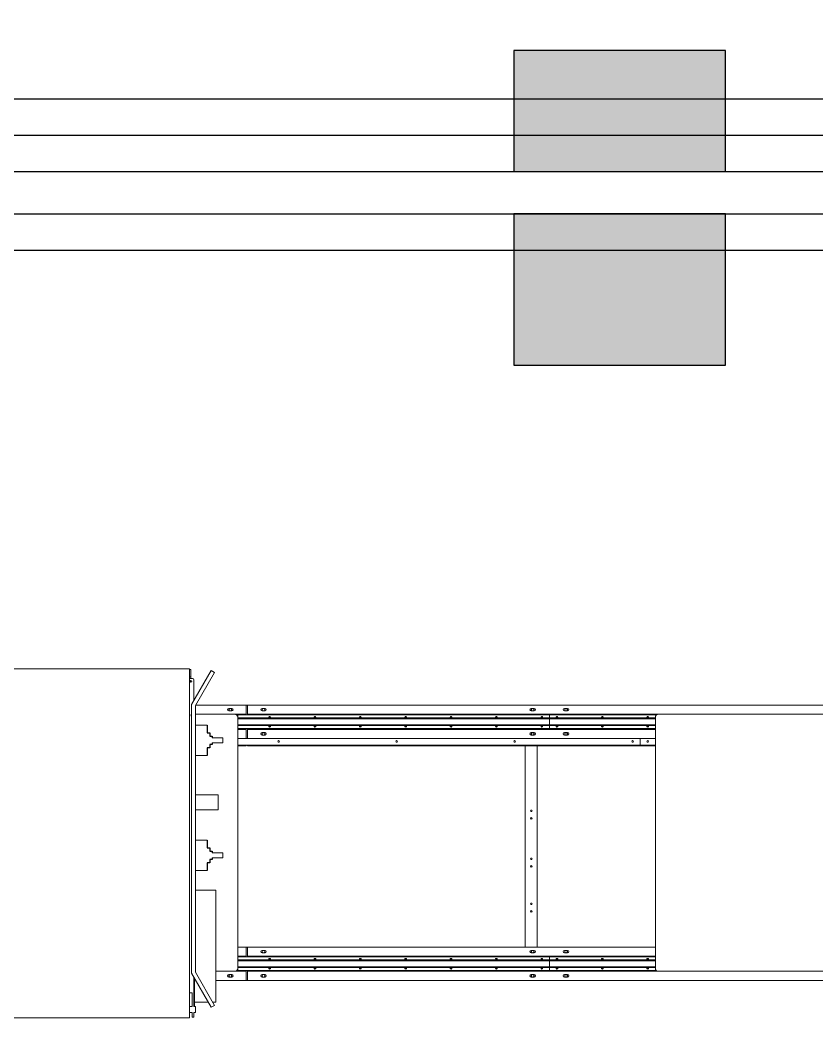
# Model space of a CAD drawing. Header units: inches. Extents: x -26985 to 86262, y -10753 to 149570.
# Drawn here: x -2550 to 83, y 136572 to 139917 of the extents above; entities that cross this region are included whole.
import ezdxf

# ---------------------------------------------------------------- set-up
doc = ezdxf.new("R2010")
doc.units = ezdxf.units.IN
doc.header["$MEASUREMENT"] = 0
doc.layers.add('COLUMN', color=6, linetype='Continuous')
doc.layers.add('雨水管', color=7, linetype='Continuous')

# ---------------------------------------------------------------- blocks, each defined once
blk = doc.blocks.new('柱左')
at = {"layer": '雨水管'}
h = blk.add_hatch(color=256, dxfattribs=at)
h.paths.add_polyline_path([(119851.4, -279.2), (119251.4, -279.2), (119251.4, -879.2), (119851.4, -879.2)])
h.paths.add_polyline_path([(127801.4, -279.2), (127301.4, -279.2), (127301.4, -879.2), (127801.4, -879.2)])
h.paths.add_polyline_path([(135851.4, -279.2), (135251.4, -279.2), (135251.4, -879.2), (135851.4, -879.2)])
h.paths.add_polyline_path([(144851.4, -279.2), (144251.4, -279.2), (144251.4, -879.2), (144851.4, -879.2)])
h.paths.add_polyline_path([(152841.4, -279.2), (152341.4, -279.2), (152341.4, -879.2), (152841.4, -879.2)])
h.paths.add_polyline_path([(153381.4, -279.2), (152981.4, -279.2), (152981.4, -879.2), (153381.4, -879.2)])
h.paths.add_polyline_path([(152841.4, -9049.2), (152341.4, -9049.2), (152341.4, -9749.2), (152841.4, -9749.2)])
h.paths.add_polyline_path([(153381.4, -9049.2), (152981.4, -9049.2), (152981.4, -9749.2), (153381.4, -9749.2)])
h.paths.add_polyline_path([(144851.4, -9049.2), (144251.4, -9049.2), (144251.4, -9749.2), (144851.4, -9749.2)])
h.paths.add_polyline_path([(135251.4, -9049.2), (135251.4, -9749.2), (135851.4, -9749.2), (135851.4, -9049.2)])
h.paths.add_polyline_path([(127301.4, -9749.2), (127801.4, -9749.2), (127801.4, -9049.2), (127301.4, -9049.2)])
h.paths.add_polyline_path([(119851.4, -9049.2), (119251.4, -9049.2), (119251.4, -9749.2), (119851.4, -9749.2)])
h.paths.add_polyline_path([(119251.4, -22749.2), (119851.4, -22749.2), (119851.4, -22049.2), (119251.4, -22049.2)])
h.paths.add_polyline_path([(127801.4, -22049.2), (127301.4, -22049.2), (127301.4, -22749.2), (127801.4, -22749.2)])
h.paths.add_polyline_path([(135251.4, -22749.2), (135851.4, -22749.2), (135851.4, -22049.2), (135251.4, -22049.2)])
h.paths.add_polyline_path([(144251.4, -22749.2), (144851.4, -22749.2), (144851.4, -22049.2), (144251.4, -22049.2)])
h.paths.add_polyline_path([(153481.4, -22049.2), (152981.4, -22049.2), (152981.4, -22749.2), (153481.4, -22749.2)])
h.paths.add_polyline_path([(152341.4, -22749.2), (152841.4, -22749.2), (152841.4, -22049.2), (152341.4, -22049.2)])
h.paths.add_polyline_path([(152981.4, -32699.2), (153481.4, -32699.2), (153481.4, -32099.2), (152981.4, -32099.2)])
h.paths.add_polyline_path([(152341.4, -32699.2), (152841.4, -32699.2), (152841.4, -32099.2), (152341.4, -32099.2)])
h.paths.add_polyline_path([(144251.4, -32099.2), (144251.4, -32699.2), (144851.4, -32699.2), (144851.4, -32099.2)])
h.paths.add_polyline_path([(135251.4, -32099.2), (135251.4, -32699.2), (135851.4, -32699.2), (135851.4, -32099.2)])
h.paths.add_polyline_path([(127801.4, -32099.2), (127301.4, -32099.2), (127301.4, -32699.2), (127801.4, -32699.2)])
h.paths.add_polyline_path([(119851.4, -32099.2), (119251.4, -32099.2), (119251.4, -32699.2), (119851.4, -32699.2)])
h.paths.add_polyline_path([(119251.4, -42699.2), (119851.4, -42699.2), (119851.4, -42099.2), (119251.4, -42099.2)])
h.paths.add_polyline_path([(127301.4, -42099.2), (127301.4, -42699.2), (127801.4, -42699.2), (127801.4, -42099.2)])
h.paths.add_polyline_path([(135851.4, -42099.2), (135251.4, -42099.2), (135251.4, -42699.2), (135851.4, -42699.2)])
h.paths.add_polyline_path([(144251.4, -42699.2), (144851.4, -42699.2), (144851.4, -42099.2), (144251.4, -42099.2)])
h.paths.add_polyline_path([(152981.4, -42699.2), (153481.4, -42699.2), (153481.4, -42099.2), (152981.4, -42099.2)])
h.paths.add_polyline_path([(152841.4, -42699.2), (152841.4, -42099.2), (152341.4, -42099.2), (152341.4, -42699.2)])
at = {"layer": 'COLUMN'}
for points in [[(152841.4, -9049.2), (152341.4, -9049.2), (152341.4, -9749.2), (152841.4, -9749.2)], [(153381.4, -9049.2), (152981.4, -9049.2), (152981.4, -9749.2), (153381.4, -9749.2)]]:
    blk.add_lwpolyline(points, close=True, dxfattribs=at)

msp = doc.modelspace()

# ---------------------------------------------------------------- linework, layer by layer
at = {"color": 0, "linetype": 'Continuous', "lineweight": -3}
for p, q in [((-9688.6, 139656.9), (73931.4, 139656.9)), ((-9568.6, 139416.9), (73931.4, 139416.9)), ((-9568.6, 139276.9), (73931.4, 139276.9))]:
    msp.add_line(p, q, dxfattribs=at)
at = {"color": 1, "linetype": 'Continuous', "lineweight": -3}
for p, q in [((-9568.6, 139536.9), (73931.4, 139536.9)), ((-9568.6, 139156.9), (73931.4, 139156.9))]:
    msp.add_line(p, q, dxfattribs=at)
at = {"color": 0, "linetype": 'Continuous', "lineweight": 0}
for p, q in [((-1990.6, 137772.8), (-2610.6, 137772.8)), ((-1990.6, 137772.8), (-1990.6, 137760.8)), ((-1985.6, 137769.8), (-1990.6, 137769.8)), ((-1990.6, 137760.8), (-1990.6, 136645.8)), ((-1985.6, 137769.8), (-1985.6, 137760.8)), ((-1985.6, 137760.8), (-1985.6, 137745.8)), ((-1983.6, 137654.3), (-1918.6, 137766.9)), ((-1970.6, 137650.8), (-1907.3, 137760.4)), ((-1918.6, 137766.9), (-1907.3, 137760.4)), ((-1985.6, 137745.8), (-1990.6, 137745.8)), ((-1990.6, 137740.8), (-1980.6, 137740.8)), ((-1985.6, 137745.8), (-1985.6, 137740.8)), ((-1975.6, 137735.8), (-1975.6, 137668.2)), ((-1983.6, 136765.8), (-1983.6, 137654.3)), ((-1970.6, 136769.3), (-1970.6, 137650.8)), ((-1969.7, 137652.3), (-1803.1, 137652.3)), ((-1850.6, 137641.6), (-1860.6, 137641.6)), ((-1860.6, 137633.1), (-1850.6, 137633.1)), ((-1859.8, 137641.6), (-1859.8, 137633.1)), ((-1859.8, 137637.3), (-1859.6, 137637.3)), ((-1851.6, 137637.3), (-1851.3, 137637.3)), ((-1851.3, 137633.1), (-1851.3, 137641.6)), ((-1803.1, 137652.3), (-1798.1, 137652.3)), ((-1803.1, 137622.3), (-1803.1, 137652.3)), ((-1798.1, 137652.3), (196.9, 137652.3)), ((-1798.1, 137652.3), (-1798.1, 137622.3)), ((-1740.6, 137641.6), (-1750.6, 137641.6)), ((-1750.6, 137633.1), (-1740.6, 137633.1)), ((-1749.8, 137641.6), (-1749.8, 137633.1)), ((-1749.8, 137637.3), (-1749.6, 137637.3)), ((-1741.6, 137637.3), (-1741.3, 137637.3)), ((-1741.3, 137633.1), (-1741.3, 137641.6)), ((-850.6, 137641.6), (-860.6, 137641.6)), ((-860.6, 137633.1), (-850.6, 137633.1)), ((-859.8, 137641.6), (-859.8, 137633.1)), ((-859.8, 137637.3), (-859.6, 137637.3)), ((-851.6, 137637.3), (-851.3, 137637.3)), ((-851.3, 137633.1), (-851.3, 137641.6)), ((-740.6, 137641.6), (-750.6, 137641.6)), ((-750.6, 137633.1), (-740.6, 137633.1)), ((-749.8, 137641.6), (-749.8, 137633.1)), ((-749.8, 137637.3), (-749.6, 137637.3)), ((-741.6, 137637.3), (-741.3, 137637.3)), ((-741.3, 137633.1), (-741.3, 137641.6)), ((-1840.6, 137622.3), (-1970.6, 137622.3)), ((-1840.6, 137622.3), (-1830.6, 137622.3)), ((-1832.6, 137620.3), (-1834.6, 137620.3)), ((-1832.6, 137619.8), (-1833.9, 137619.8)), ((-1832.6, 137620.3), (-1832.6, 137618.3)), ((-1830.6, 137622.3), (-1803.1, 137622.3)), ((-1830.6, 137622.3), (-1830.6, 137612.3)), ((-800.6, 137619.8), (-1830.6, 137619.8)), ((-1830.6, 137612.3), (-1830.6, 136782.3)), ((-1727.1, 137610), (-1830.6, 137610)), ((-800.6, 137607.3), (-1830.6, 137607.3)), ((-1803.1, 137619.8), (-1803.1, 137622.3)), ((-1798.1, 137622.3), (-440.2, 137622.3)), ((-1798.1, 137619.8), (-1798.1, 137622.3)), ((-1577.1, 137610), (-1724, 137610)), ((-1427.1, 137610), (-1574, 137610)), ((-1277.1, 137610), (-1424, 137610)), ((-1127.1, 137610), (-1274, 137610)), ((-977.1, 137610), (-1124, 137610)), ((-827.1, 137610), (-974, 137610)), ((-800.6, 137610), (-824, 137610)), ((-800.6, 137619.8), (-800.6, 137610)), ((-446.8, 137619.8), (-800.6, 137619.8)), ((-800.6, 137619.8), (-800.6, 137610)), ((-800.6, 137607.3), (-800.6, 137610)), ((-777.1, 137610), (-800.6, 137610)), ((-800.6, 137610), (-800.6, 137607.3)), ((-800.6, 137607.3), (-800.6, 137587.3)), ((-800.6, 137587.3), (-800.6, 137607.3)), ((-450.2, 137607.3), (-800.6, 137607.3)), ((-627.1, 137610), (-774, 137610)), ((-477.1, 137610), (-624, 137610)), ((-450.2, 137610), (-474, 137610)), ((-450.2, 136782.3), (-450.2, 137612.3)), ((479.8, 137622.3), (-440.2, 137622.3)), ((-1970.6, 137585.8), (-1935.6, 137585.8)), ((-1935.6, 137585.8), (-1931.6, 137585.8)), ((-1931.6, 137560.8), (-1923.6, 137560.8)), ((-800.6, 137587.3), (-1830.6, 137587.3)), ((-1727.1, 137584.6), (-1830.6, 137584.6)), ((-800.6, 137574.8), (-1830.6, 137574.8)), ((-1830.6, 137572.3), (-1803.1, 137572.3)), ((-1803.1, 137572.3), (-1803.1, 137574.8)), ((-1803.1, 137542.3), (-1803.1, 137572.3)), ((-1798.1, 137572.3), (-1798.1, 137574.8)), ((-1798.1, 137572.3), (-1798.1, 137542.3)), ((-1798.1, 137572.3), (-450.2, 137572.3)), ((-1740.6, 137561.6), (-1750.6, 137561.6)), ((-1749.8, 137561.6), (-1749.8, 137553.1)), ((-1741.3, 137553.1), (-1741.3, 137561.6)), ((-1577.1, 137584.6), (-1724, 137584.6)), ((-1427.1, 137584.6), (-1574, 137584.6)), ((-1277.1, 137584.6), (-1424, 137584.6)), ((-1127.1, 137584.6), (-1274, 137584.6)), ((-977.1, 137584.6), (-1124, 137584.6)), ((-827.1, 137584.6), (-974, 137584.6)), ((-850.6, 137561.6), (-860.6, 137561.6)), ((-859.8, 137561.6), (-859.8, 137553.1)), ((-851.3, 137553.1), (-851.3, 137561.6)), ((-800.6, 137584.6), (-824, 137584.6)), ((-800.6, 137587.3), (-800.6, 137584.6)), ((-800.6, 137587.3), (-800.6, 137584.6)), ((-450.2, 137587.3), (-800.6, 137587.3)), ((-800.6, 137584.6), (-800.6, 137574.8)), ((-777.1, 137584.6), (-800.6, 137584.6)), ((-800.6, 137584.6), (-800.6, 137574.8)), ((-450.2, 137574.8), (-800.6, 137574.8)), ((-627.1, 137584.6), (-774, 137584.6)), ((-740.6, 137561.6), (-750.6, 137561.6)), ((-749.8, 137561.6), (-749.8, 137553.1)), ((-741.3, 137553.1), (-741.3, 137561.6)), ((-477.1, 137584.6), (-624, 137584.6)), ((-450.2, 137584.6), (-474, 137584.6)), ((-1915.6, 137549.8), (-1923.6, 137549.8)), ((-1880.6, 137543.8), (-1915.6, 137543.8)), ((-1880.6, 137527.8), (-1915.6, 137527.8)), ((-1880.6, 137527.8), (-1880.6, 137543.8)), ((-1830.6, 137542.3), (-500.6, 137542.3)), ((-1750.6, 137553.1), (-1740.6, 137553.1)), ((-1749.6, 137557.3), (-1749.8, 137557.3)), ((-1741.3, 137557.3), (-1741.6, 137557.3)), ((-860.6, 137553.1), (-850.6, 137553.1)), ((-750.6, 137553.1), (-740.6, 137553.1)), ((-749.6, 137557.3), (-749.8, 137557.3)), ((-741.3, 137557.3), (-741.6, 137557.3)), ((-500.6, 137542.3), (-450.2, 137542.3)), ((-500.6, 137542.3), (-500.6, 137519.8)), ((-500.6, 137542.3), (-500.6, 137519.8)), ((-1931.6, 137510.8), (-1923.6, 137510.8)), ((-1915.6, 137521.8), (-1923.6, 137521.8)), ((-500.6, 137519.8), (-1830.6, 137519.8)), ((-1830.6, 137517.3), (-1803.1, 137517.3)), ((-1803.1, 137517.3), (-1803.1, 137519.8)), ((-1798.1, 137519.8), (-1798.1, 137517.3)), ((-1798.1, 137517.3), (-450.2, 137517.3)), ((-880.6, 137517.3), (-880.6, 136852.3)), ((-840.6, 137517.3), (-840.6, 136852.3)), ((-450.2, 137519.8), (-500.6, 137519.8)), ((-1935.6, 137485.8), (-1970.6, 137485.8)), ((-1931.6, 137485.8), (-1935.6, 137485.8)), ((-1970.6, 137355.8), (-1935.6, 137355.8)), ((-1895.6, 137355.8), (-1935.6, 137355.8)), ((-1895.6, 137305.8), (-1895.6, 137355.8)), ((-1935.6, 137305.8), (-1970.6, 137305.8)), ((-1935.6, 137305.8), (-1895.6, 137305.8)), ((-1970.6, 137205.8), (-1935.6, 137205.8)), ((-1935.6, 137205.8), (-1931.6, 137205.8)), ((-1931.6, 137180.8), (-1923.6, 137180.8)), ((-1915.6, 137169.8), (-1923.6, 137169.8)), ((-1880.6, 137163.8), (-1915.6, 137163.8)), ((-1880.6, 137147.8), (-1880.6, 137163.8)), ((-1931.6, 137130.8), (-1923.6, 137130.8)), ((-1915.6, 137141.8), (-1923.6, 137141.8)), ((-1880.6, 137147.8), (-1915.6, 137147.8)), ((-1935.6, 137105.8), (-1970.6, 137105.8)), ((-1931.6, 137105.8), (-1935.6, 137105.8)), ((-1970.6, 137040.8), (-1903.6, 137040.8)), ((-1903.6, 137040.8), (-1903.6, 136670.8)), ((-1803.1, 136852.3), (-1830.6, 136852.3)), ((-1803.1, 136852.3), (-1803.1, 136822.3)), ((-1798.1, 136852.3), (-1803.1, 136852.3)), ((-1798.1, 136822.3), (-1798.1, 136852.3)), ((-450.2, 136852.3), (-1798.1, 136852.3)), ((-1798.1, 136822.3), (-1798.1, 136852.3)), ((-450.2, 136852.3), (-1798.1, 136852.3)), ((-1750.6, 136841.6), (-1740.6, 136841.6)), ((-1750.6, 136841.6), (-1740.6, 136841.6)), ((-1740.6, 136833.1), (-1750.6, 136833.1)), ((-1740.6, 136833.1), (-1750.6, 136833.1)), ((-1749.8, 136833.1), (-1749.8, 136841.6)), ((-1749.6, 136837.3), (-1749.8, 136837.3)), ((-1741.3, 136837.3), (-1741.6, 136837.3)), ((-1741.3, 136841.6), (-1741.3, 136833.1)), ((-860.6, 136841.6), (-850.6, 136841.6)), ((-860.6, 136841.6), (-850.6, 136841.6)), ((-850.6, 136833.1), (-860.6, 136833.1)), ((-850.6, 136833.1), (-860.6, 136833.1)), ((-859.8, 136833.1), (-859.8, 136841.6)), ((-851.3, 136841.6), (-851.3, 136833.1)), ((-750.6, 136841.6), (-740.6, 136841.6)), ((-750.6, 136841.6), (-740.6, 136841.6)), ((-740.6, 136833.1), (-750.6, 136833.1)), ((-740.6, 136833.1), (-750.6, 136833.1)), ((-749.8, 136833.1), (-749.8, 136841.6)), ((-749.6, 136837.3), (-749.8, 136837.3)), ((-741.3, 136837.3), (-741.6, 136837.3)), ((-741.3, 136841.6), (-741.3, 136833.1)), ((-1803.1, 136822.3), (-1830.6, 136822.3)), ((-800.6, 136819.8), (-1830.6, 136819.8)), ((-1727.1, 136810), (-1830.6, 136810)), ((-800.6, 136807.3), (-1830.6, 136807.3)), ((-1803.1, 136819.8), (-1803.1, 136822.3)), ((-1798.1, 136819.8), (-1798.1, 136822.3)), ((-450.2, 136822.3), (-1798.1, 136822.3)), ((-1798.1, 136819.8), (-1798.1, 136822.3)), ((-450.2, 136822.3), (-1798.1, 136822.3)), ((-1577.1, 136810), (-1724, 136810)), ((-1427.1, 136810), (-1574, 136810)), ((-1277.1, 136810), (-1424, 136810)), ((-1127.1, 136810), (-1274, 136810)), ((-977.1, 136810), (-1124, 136810)), ((-827.1, 136810), (-974, 136810)), ((-800.6, 136810), (-824, 136810)), ((-800.6, 136819.8), (-800.6, 136810)), ((-450.2, 136819.8), (-800.6, 136819.8)), ((-800.6, 136819.8), (-800.6, 136810)), ((-800.6, 136807.3), (-800.6, 136810)), ((-777.1, 136810), (-800.6, 136810)), ((-800.6, 136810), (-800.6, 136807.3)), ((-800.6, 136807.3), (-800.6, 136787.3)), ((-800.6, 136787.3), (-800.6, 136807.3)), ((-450.2, 136807.3), (-800.6, 136807.3)), ((-627.1, 136810), (-774, 136810)), ((-477.1, 136810), (-624, 136810)), ((-450.2, 136810), (-474, 136810)), ((-1983.6, 136765.8), (-1918.6, 136653.3)), ((-1970.6, 136769.3), (-1907.3, 136659.8)), ((-1840.6, 136772.3), (-1903.6, 136772.3)), ((-1860.6, 136761.6), (-1850.6, 136761.6)), ((-1859.8, 136753.1), (-1859.8, 136761.6)), ((-1859.8, 136757.3), (-1859.6, 136757.3)), ((-1851.6, 136757.3), (-1851.3, 136757.3)), ((-1851.3, 136761.6), (-1851.3, 136753.1)), ((-1840.6, 136772.3), (-1830.6, 136772.3)), ((-1832.6, 136774.3), (-1834.6, 136774.3)), ((-1832.6, 136774.8), (-1833.9, 136774.8)), ((-1832.6, 136776.3), (-1832.6, 136774.3)), ((-800.6, 136787.3), (-1830.6, 136787.3)), ((-1727.1, 136784.6), (-1830.6, 136784.6)), ((-1830.6, 136782.3), (-1830.6, 136772.3)), ((-800.6, 136774.8), (-1830.6, 136774.8)), ((-1803.1, 136772.3), (-1830.6, 136772.3)), ((-1803.1, 136772.3), (-1803.1, 136774.8)), ((-1803.1, 136772.3), (-1803.1, 136742.3)), ((-1798.1, 136772.3), (-1798.1, 136774.8)), ((-1798.1, 136772.3), (-1798.1, 136774.8)), ((-1798.1, 136742.3), (-1798.1, 136772.3)), ((-440.2, 136772.3), (-1798.1, 136772.3)), ((-1798.1, 136742.3), (-1798.1, 136772.3)), ((-440.2, 136772.3), (-1798.1, 136772.3)), ((-1750.6, 136761.6), (-1740.6, 136761.6)), ((-1750.6, 136761.6), (-1740.6, 136761.6)), ((-1749.8, 136753.1), (-1749.8, 136761.6)), ((-1749.8, 136757.3), (-1749.6, 136757.3)), ((-1741.6, 136757.3), (-1741.3, 136757.3)), ((-1741.3, 136761.6), (-1741.3, 136753.1)), ((-1577.1, 136784.6), (-1724, 136784.6)), ((-1427.1, 136784.6), (-1574, 136784.6)), ((-1277.1, 136784.6), (-1424, 136784.6)), ((-1127.1, 136784.6), (-1274, 136784.6)), ((-977.1, 136784.6), (-1124, 136784.6)), ((-827.1, 136784.6), (-974, 136784.6)), ((-860.6, 136761.6), (-850.6, 136761.6)), ((-860.6, 136761.6), (-850.6, 136761.6)), ((-859.8, 136753.1), (-859.8, 136761.6)), ((-859.8, 136757.3), (-859.6, 136757.3)), ((-851.6, 136757.3), (-851.3, 136757.3)), ((-851.3, 136761.6), (-851.3, 136753.1)), ((-800.6, 136784.6), (-824, 136784.6)), ((-800.6, 136787.3), (-800.6, 136784.6)), ((-800.6, 136787.3), (-800.6, 136784.6)), ((-450.2, 136787.3), (-800.6, 136787.3)), ((-800.6, 136784.6), (-800.6, 136774.8)), ((-777.1, 136784.6), (-800.6, 136784.6)), ((-800.6, 136784.6), (-800.6, 136774.8)), ((-446.8, 136774.8), (-800.6, 136774.8)), ((-627.1, 136784.6), (-774, 136784.6)), ((-750.6, 136761.6), (-740.6, 136761.6)), ((-750.6, 136761.6), (-740.6, 136761.6)), ((-749.8, 136753.1), (-749.8, 136761.6)), ((-749.8, 136757.3), (-749.6, 136757.3)), ((-741.6, 136757.3), (-741.3, 136757.3)), ((-741.3, 136761.6), (-741.3, 136753.1)), ((-477.1, 136784.6), (-624, 136784.6)), ((-450.2, 136784.6), (-474, 136784.6)), ((479.8, 136772.3), (-440.2, 136772.3)), ((-1975.6, 136752), (-1975.6, 136700.8)), ((-1973.6, 136725.8), (-1975.6, 136725.8)), ((-1973.6, 136670.8), (-1973.6, 136748.5)), ((-1803.1, 136742.3), (-1903.6, 136742.3)), ((-1890.6, 136742.3), (-1710.6, 136742.3)), ((-1890.6, 136742.3), (-1890.6, 136742.3)), ((-1850.6, 136753.1), (-1860.6, 136753.1)), ((196.9, 136742.3), (-1798.1, 136742.3)), ((196.9, 136742.3), (-1798.1, 136742.3)), ((-1740.6, 136753.1), (-1750.6, 136753.1)), ((-1740.6, 136753.1), (-1750.6, 136753.1)), ((-1710.6, 136742.3), (-1710.6, 136742.3)), ((-890.6, 136742.3), (-710.6, 136742.3)), ((-890.6, 136742.3), (-890.6, 136742.3)), ((-850.6, 136753.1), (-860.6, 136753.1)), ((-850.6, 136753.1), (-860.6, 136753.1)), ((-740.6, 136753.1), (-750.6, 136753.1)), ((-740.6, 136753.1), (-750.6, 136753.1)), ((-710.6, 136742.3), (-710.6, 136742.3)), ((-1981.6, 136700.8), (-1990.6, 136700.8)), ((-1981.6, 136700.8), (-1981.6, 136694.8)), ((-1981.6, 136694.8), (-1981.6, 136655.8)), ((-1973.6, 136709.8), (-1975.6, 136709.8)), ((-1975.6, 136700.8), (-1975.6, 136694.8)), ((-1975.6, 136694.8), (-1975.6, 136655.8)), ((-1973.6, 136672.8), (-1975.6, 136672.8)), ((-1928.7, 136670.8), (-1973.6, 136670.8)), ((-1973.6, 136670.8), (-1973.6, 136656.8)), ((-1973.6, 136656.8), (-1973.6, 136655.8)), ((-1918.6, 136653.3), (-1907.3, 136659.8)), ((-1903.6, 136670.8), (-1913.7, 136670.8)), ((-1990.6, 136655.8), (-1981.6, 136655.8)), ((-1990.6, 136645.8), (-1990.6, 136618.8)), ((-1990.6, 136635.8), (-1981.6, 136635.8)), ((-1981.6, 136623.1), (-1981.6, 136635.8)), ((-1981.6, 136623.1), (-1981.6, 136620.8)), ((-1975.6, 136655.8), (-1970.6, 136655.8)), ((-1975.6, 136635.8), (-1970.6, 136635.8)), ((-1975.6, 136635.8), (-1975.6, 136623.1)), ((-1975.6, 136623.1), (-1975.6, 136620.8)), ((-1970.6, 136655.8), (-1970.6, 136635.8)), ((-1990.6, 136618.8), (-2610.6, 136618.8)), ((-1975.6, 136620.8), (-1981.6, 136620.8))]:
    msp.add_line(p, q, dxfattribs=at)
for p, q in [((-1931.6, 137585.8), (-1931.6, 137560.8)), ((-1931.6, 137560.8), (-1923.6, 137560.8)), ((-1923.6, 137560.8), (-1923.6, 137549.8)), ((-1923.6, 137549.8), (-1915.6, 137549.8)), ((-1915.6, 137549.8), (-1915.6, 137543.8)), ((-1915.6, 137527.8), (-1915.6, 137521.8)), ((-1923.6, 137510.8), (-1931.6, 137510.8)), ((-1931.6, 137510.8), (-1931.6, 137485.8)), ((-1915.6, 137521.8), (-1923.6, 137521.8)), ((-1923.6, 137521.8), (-1923.6, 137510.8)), ((-1931.6, 137205.8), (-1931.6, 137180.8)), ((-1931.6, 137180.8), (-1923.6, 137180.8)), ((-1923.6, 137180.8), (-1923.6, 137169.8)), ((-1923.6, 137169.8), (-1915.6, 137169.8)), ((-1915.6, 137169.8), (-1915.6, 137163.8)), ((-1923.6, 137130.8), (-1931.6, 137130.8)), ((-1931.6, 137130.8), (-1931.6, 137105.8)), ((-1915.6, 137141.8), (-1923.6, 137141.8)), ((-1923.6, 137141.8), (-1923.6, 137130.8)), ((-1915.6, 137147.8), (-1915.6, 137141.8))]:
    msp.add_line(p, q)
for centre, radius in [((-1985.6, 137730.8), 2.5), ((-1725.6, 137612.3), 2.2), ((-1575.6, 137612.3), 2.2), ((-1425.6, 137612.3), 2.2), ((-1275.6, 137612.3), 2.2), ((-1125.6, 137612.3), 2.2), ((-975.6, 137612.3), 2.2), ((-825.6, 137612.3), 2.2), ((-775.6, 137612.3), 2.2), ((-625.6, 137612.3), 2.2), ((-475.6, 137612.3), 2.2), ((-1725.6, 137582.3), 2.2), ((-1575.6, 137582.3), 2.2), ((-1425.6, 137582.3), 2.2), ((-1275.6, 137582.3), 2.2), ((-1125.6, 137582.3), 2.2), ((-975.6, 137582.3), 2.2), ((-825.6, 137582.3), 2.2), ((-775.6, 137582.3), 2.2), ((-625.6, 137582.3), 2.2), ((-475.6, 137582.3), 2.2), ((-860.6, 137144.3), 2.6), ((-860.6, 137119.3), 2.6)]:
    msp.add_circle(centre, radius, dxfattribs=at)
at = {"color": 0, "linetype": 'Continuous', "lineweight": 0, "extrusion": (-2.14811e-33, 8.10423e-19, -1)}
for centre in [(1855.6, 137637.3), (1745.6, 137637.3), (855.6, 137637.3), (745.6, 137637.3), (1745.6, 137557.3), (855.6, 137557.3), (745.6, 137557.3), (1745.6, 136837.3), (855.6, 136837.3), (745.6, 136837.3), (1855.6, 136757.3), (1745.6, 136757.3), (855.6, 136757.3), (745.6, 136757.3)]:
    msp.add_circle(centre, 4, dxfattribs=at)
at = {"color": 0, "linetype": 'Continuous', "lineweight": 0, "extrusion": (1.48872e-34, 8.10423e-19, -1)}
for centre, radius in [((1695.6, 137532.3), 2.75), ((1305.6, 137532.3), 2.75), ((915.6, 137532.3), 2.75), ((525.6, 137532.3), 2.75), ((475.6, 137532.3), 2.75), ((1725.6, 136812.3), 2.2), ((1725.6, 136812.3), 2.2), ((1575.6, 136812.3), 2.2), ((1575.6, 136812.3), 2.2), ((1425.6, 136812.3), 2.2), ((1425.6, 136812.3), 2.2), ((1275.6, 136812.3), 2.2), ((1275.6, 136812.3), 2.2), ((1125.6, 136812.3), 2.2), ((1125.6, 136812.3), 2.2), ((975.6, 136812.3), 2.2), ((975.6, 136812.3), 2.2), ((825.6, 136812.3), 2.2), ((825.6, 136812.3), 2.2), ((775.6, 136812.3), 2.2), ((775.6, 136812.3), 2.2), ((625.6, 136812.3), 2.2), ((625.6, 136812.3), 2.2), ((475.6, 136812.3), 2.2), ((475.6, 136812.3), 2.2), ((1725.6, 136782.3), 2.2), ((1725.6, 136782.3), 2.2), ((1575.6, 136782.3), 2.2), ((1575.6, 136782.3), 2.2), ((1425.6, 136782.3), 2.2), ((1425.6, 136782.3), 2.2), ((1275.6, 136782.3), 2.2), ((1275.6, 136782.3), 2.2), ((1125.6, 136782.3), 2.2), ((1125.6, 136782.3), 2.2), ((975.6, 136782.3), 2.2), ((975.6, 136782.3), 2.2), ((825.6, 136782.3), 2.2), ((825.6, 136782.3), 2.2), ((775.6, 136782.3), 2.2), ((775.6, 136782.3), 2.2), ((625.6, 136782.3), 2.2), ((625.6, 136782.3), 2.2), ((475.6, 136782.3), 2.2), ((475.6, 136782.3), 2.2)]:
    msp.add_circle(centre, radius, dxfattribs=at)
at = {"color": 0, "linetype": 'Continuous', "lineweight": 0, "extrusion": (-1.10718e-32, 8.10423e-19, -1)}
for centre in [(860.6, 137302.8), (860.6, 137277.8)]:
    msp.add_circle(centre, 2.6, dxfattribs=at)
at = {"color": 0, "linetype": 'Continuous', "lineweight": 0, "extrusion": (5.15821e-33, 8.10423e-19, -1)}
for centre in [(860.6, 136995.3), (860.6, 136970.3)]:
    msp.add_circle(centre, 2.6, dxfattribs=at)
at = {"color": 0, "linetype": 'Continuous', "lineweight": 0, "extrusion": (1.48872e-34, 8.10423e-19, -1)}
for centre, radius, start, end in [((1980.6, 137735.8), 5, 90, 180), ((1840.6, 137612.3), 10, 90, 180), ((440.2, 137612.3), 10, 0, 90), ((1750.6, 136837.3), 4.25, 270, 90), ((1750.6, 136837.3), 4.25, 270, 90), ((1740.6, 136837.3), 4.25, 90, 270), ((1740.6, 136837.3), 4.25, 90, 270), ((860.6, 136837.3), 4.25, 270, 90), ((860.6, 136837.3), 4.25, 270, 90), ((850.6, 136837.3), 4.25, 90, 270), ((850.6, 136837.3), 4.25, 90, 270), ((750.6, 136837.3), 4.25, 270, 90), ((750.6, 136837.3), 4.25, 270, 90), ((740.6, 136837.3), 4.25, 90, 270), ((740.6, 136837.3), 4.25, 90, 270), ((1860.6, 136757.3), 4.25, 270, 90), ((1850.6, 136757.3), 4.25, 90, 270), ((1840.6, 136782.3), 10, 180, 270), ((1750.6, 136757.3), 4.25, 270, 90), ((1750.6, 136757.3), 4.25, 270, 90), ((1740.6, 136757.3), 4.25, 90, 270), ((1740.6, 136757.3), 4.25, 90, 270), ((860.6, 136757.3), 4.25, 270, 90), ((860.6, 136757.3), 4.25, 270, 90), ((850.6, 136757.3), 4.25, 90, 270), ((850.6, 136757.3), 4.25, 90, 270), ((750.6, 136757.3), 4.25, 270, 90), ((750.6, 136757.3), 4.25, 270, 90), ((740.6, 136757.3), 4.25, 90, 270), ((740.6, 136757.3), 4.25, 90, 270), ((440.2, 136782.3), 10, 270, 0)]:
    msp.add_arc(centre, radius, start, end, dxfattribs=at)
at = {"color": 0, "linetype": 'Continuous', "lineweight": 0}
for centre, start, end in [((-1860.6, 137637.3), 90, 270), ((-1850.6, 137637.3), 270, 90), ((-1750.6, 137637.3), 90, 270), ((-1740.6, 137637.3), 270, 90), ((-860.6, 137637.3), 90, 270), ((-850.6, 137637.3), 270, 90), ((-750.6, 137637.3), 90, 270), ((-740.6, 137637.3), 270, 90), ((-1750.6, 137557.3), 90, 270), ((-1740.6, 137557.3), 270, 90), ((-860.6, 137557.3), 90, 270), ((-850.6, 137557.3), 270, 90), ((-750.6, 137557.3), 90, 270), ((-740.6, 137557.3), 270, 90)]:
    msp.add_arc(centre, 4.25, start, end, dxfattribs=at)
at = {"color": 0, "linetype": 'Continuous', "lineweight": 0, "extrusion": (9.86225e-31, 8.10423e-19, -1)}
msp.add_arc((1982.6, 137618.8), 3, 289.4712, 70.5288, dxfattribs=at)
at = {"color": 0, "linetype": 'Continuous', "lineweight": 0, "extrusion": (5.30031e-30, 8.10423e-19, -1)}
for centre in [(1725.6, 137612.3), (1725.6, 136812.3)]:
    msp.add_arc(centre, 2.75, 303.3067, 236.6933, dxfattribs=at)
at = {"color": 0, "linetype": 'Continuous', "lineweight": 0, "extrusion": (-5.12661e-32, -1.00826e-16, -1)}
for centre in [(1725.6, 137612.3), (1575.6, 137612.3), (1425.6, 137612.3), (1275.6, 137612.3), (1125.6, 137612.3), (975.6, 137612.3), (825.6, 137612.3), (775.6, 137612.3), (625.6, 137612.3), (475.6, 137612.3), (1725.6, 136812.3), (1575.6, 136812.3), (1425.6, 136812.3), (1275.6, 136812.3), (1125.6, 136812.3), (975.6, 136812.3), (825.6, 136812.3), (775.6, 136812.3), (625.6, 136812.3), (475.6, 136812.3)]:
    msp.add_arc(centre, 2.75, 236.6933, 303.3067, dxfattribs=at)
at = {"color": 0, "linetype": 'Continuous', "lineweight": 0, "extrusion": (5.01681e-30, 8.10423e-19, -1)}
for centre in [(1575.6, 137612.3), (1575.6, 136812.3)]:
    msp.add_arc(centre, 2.75, 303.3067, 236.6933, dxfattribs=at)
at = {"color": 0, "linetype": 'Continuous', "lineweight": 0, "extrusion": (6.91501e-30, 8.10423e-19, -1)}
for centre in [(1425.6, 137612.3), (1275.6, 137612.3), (1425.6, 136812.3), (1275.6, 136812.3)]:
    msp.add_arc(centre, 2.75, 303.3067, 236.6933, dxfattribs=at)
at = {"color": 0, "linetype": 'Continuous', "lineweight": 0, "extrusion": (5.65776e-30, 8.10423e-19, -1)}
for centre in [(1125.6, 137612.3), (975.6, 137612.3), (1125.6, 136812.3), (975.6, 136812.3)]:
    msp.add_arc(centre, 2.75, 303.3067, 236.6933, dxfattribs=at)
at = {"color": 0, "linetype": 'Continuous', "lineweight": 0, "extrusion": (-1.07604e-29, 8.10423e-19, -1)}
for centre in [(825.6, 137612.3), (825.6, 136812.3)]:
    msp.add_arc(centre, 2.75, 303.3067, 236.6933, dxfattribs=at)
at = {"color": 0, "linetype": 'Continuous', "lineweight": 0, "extrusion": (2.98303e-30, 8.10423e-19, -1)}
for centre in [(775.6, 137612.3), (775.6, 136812.3)]:
    msp.add_arc(centre, 2.75, 303.3067, 236.6933, dxfattribs=at)
at = {"color": 0, "linetype": 'Continuous', "lineweight": 0, "extrusion": (-5.74374e-30, 8.10423e-19, -1)}
for centre in [(625.6, 137612.3), (475.6, 137612.3), (625.6, 136812.3), (475.6, 136812.3)]:
    msp.add_arc(centre, 2.75, 303.3067, 236.6933, dxfattribs=at)
at = {"color": 0, "linetype": 'Continuous', "lineweight": 0, "extrusion": (3.15559e-30, 8.10423e-19, -1)}
for centre in [(1725.6, 137582.3), (1725.6, 136782.3)]:
    msp.add_arc(centre, 2.75, 123.3067, 56.6933, dxfattribs=at)
at = {"color": 0, "linetype": 'Continuous', "lineweight": 0, "extrusion": (-4.28652e-32, -1.00826e-16, -1)}
for centre in [(1725.6, 137582.3), (1575.6, 137582.3), (1425.6, 137582.3), (1275.6, 137582.3), (1125.6, 137582.3), (975.6, 137582.3), (825.6, 137582.3), (775.6, 137582.3), (625.6, 137582.3), (475.6, 137582.3), (1725.6, 136782.3), (1575.6, 136782.3), (1425.6, 136782.3), (1275.6, 136782.3), (1125.6, 136782.3), (975.6, 136782.3), (825.6, 136782.3), (775.6, 136782.3), (625.6, 136782.3), (475.6, 136782.3)]:
    msp.add_arc(centre, 2.75, 56.6933, 123.3067, dxfattribs=at)
at = {"color": 0, "linetype": 'Continuous', "lineweight": 0, "extrusion": (-4.99186e-30, 8.10423e-19, -1)}
for centre in [(1575.6, 137582.3), (1575.6, 136782.3)]:
    msp.add_arc(centre, 2.75, 123.3067, 56.6933, dxfattribs=at)
at = {"color": 0, "linetype": 'Continuous', "lineweight": 0, "extrusion": (-6.24911e-30, 8.10423e-19, -1)}
for centre in [(1425.6, 137582.3), (1425.6, 136782.3)]:
    msp.add_arc(centre, 2.75, 123.3067, 56.6933, dxfattribs=at)
at = {"color": 0, "linetype": 'Continuous', "lineweight": 0, "extrusion": (-1.00578e-29, 8.10423e-19, -1)}
for centre in [(1275.6, 137582.3), (1125.6, 137582.3), (975.6, 137582.3), (475.6, 137582.3), (1275.6, 136782.3), (1125.6, 136782.3), (975.6, 136782.3), (475.6, 136782.3)]:
    msp.add_arc(centre, 2.75, 123.3067, 56.6933, dxfattribs=at)
at = {"color": 0, "linetype": 'Continuous', "lineweight": 0, "extrusion": (1.17111e-30, 8.10423e-19, -1)}
for centre in [(825.6, 137582.3), (825.6, 136782.3)]:
    msp.add_arc(centre, 2.75, 123.3067, 56.6933, dxfattribs=at)
at = {"color": 0, "linetype": 'Continuous', "lineweight": 0, "extrusion": (-1.62701e-29, 8.10423e-19, -1)}
for centre in [(775.6, 137582.3), (775.6, 136782.3)]:
    msp.add_arc(centre, 2.75, 123.3067, 56.6933, dxfattribs=at)
at = {"color": 0, "linetype": 'Continuous', "lineweight": 0, "extrusion": (-3.79624e-30, 8.10423e-19, -1)}
for centre in [(625.6, 137582.3), (625.6, 136782.3)]:
    msp.add_arc(centre, 2.75, 123.3067, 56.6933, dxfattribs=at)

# ---------------------------------------------------------------- block references
at = {"layer": '雨水管', "rotation": 90}
msp.add_blockref('柱左', (-9967.7, -13564.5), dxfattribs=at)

doc.saveas('drawing.dxf')
